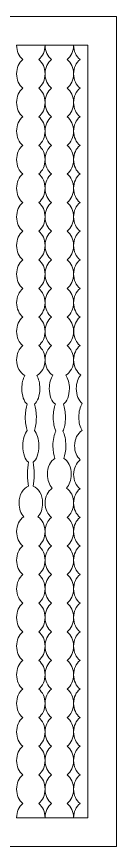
# Model space of a CAD drawing. Header units: inches. Extents: x 0 to 300, y 0 to 290.
# Drawn here: x 265 to 300, y 0 to 290 of the extents above; entities that cross this region are included whole.
import ezdxf

# ---------------------------------------------------------------- set-up
doc = ezdxf.new("R2010")
doc.units = ezdxf.units.IN
doc.header["$MEASUREMENT"] = 0
doc.layers.add('Layer 1', color=7, linetype='Continuous')

# ---------------------------------------------------------------- blocks, each defined once
blk = doc.blocks.new('block 3')
at = {"layer": 'Layer 1', "lineweight": 0}
blk.add_lwpolyline([(0, 290), (300, 290), (300, 0), (0, 0), (0, 290)], dxfattribs=at)
for points, knots in [([(267.24, 275), (265.89, 273.93), (265, 272.09), (265, 270), (265, 267.91), (265.89, 266.07), (267.24, 265), (265.89, 263.93), (265, 262.09), (265, 260), (265, 257.91), (265.89, 256.07), (267.24, 255), (265.89, 253.93), (265, 252.09), (265, 250), (265, 247.91), (265.89, 246.07), (267.24, 245), (265.89, 243.93), (265, 242.09), (265, 240), (265, 237.91), (265.89, 236.07), (267.24, 235), (265.89, 233.93), (265, 232.09), (265, 230), (265, 227.91), (265.89, 226.07), (267.24, 225), (265.89, 223.93), (265, 222.09), (265, 220), (265, 217.91), (265.89, 216.07), (267.24, 215), (265.89, 213.93), (265, 212.09), (265, 210), (265, 207.91), (265.89, 206.07), (267.24, 205), (265.89, 203.93), (265, 202.09), (265, 200), (265, 197.91), (265.89, 196.07), (267.24, 195), (265.9, 193.92), (265.02, 192.08), (265.02, 190), (265.02, 187.92), (265.9, 186.08), (267.24, 185), (265.89, 183.93), (265, 182.09), (265, 180), (265, 177.91), (265.89, 176.07), (267.24, 175), (265.89, 173.93), (265, 172.09), (265, 170), (265, 167.57), (266.2, 165.48), (267.93, 164.54), (267.26, 163.44), (266.84, 161.81), (266.84, 160), (266.84, 157.55), (267.61, 155.44), (268.72, 154.51), (268.31, 153.41), (268.06, 151.8), (268.06, 150), (268.06, 148.14), (268.33, 146.48), (268.76, 145.38), (267.84, 144.4), (267.21, 142.36), (267.21, 140), (267.21, 137.3), (268.04, 135.01), (269.19, 134.26), (268.97, 133.17), (268.84, 131.67), (268.84, 130), (268.84, 128.4), (268.96, 126.95), (269.16, 125.88), (267.28, 125.31), (265.86, 122.9), (265.86, 120), (265.86, 118.04), (266.51, 116.3), (267.51, 115.21), (266.01, 114.17), (265, 112.23), (265, 110), (265, 107.91), (265.89, 106.07), (267.24, 105), (265.89, 103.93), (265, 102.09), (265, 100), (265, 97.91), (265.89, 96.07), (267.24, 95), (265.9, 93.92), (265.02, 92.08), (265.02, 90), (265.02, 87.92), (265.9, 86.08), (267.24, 85), (265.89, 83.93), (265, 82.09), (265, 80), (265, 77.91), (265.89, 76.07), (267.24, 75), (265.89, 73.93), (265, 72.09), (265, 70), (265, 67.91), (265.89, 66.07), (267.24, 65), (265.89, 63.93), (265, 62.09), (265, 60), (265, 57.91), (265.89, 56.07), (267.24, 55), (265.89, 53.93), (265, 52.09), (265, 50), (265, 47.91), (265.89, 46.07), (267.24, 45), (265.89, 43.93), (265, 42.09), (265, 40), (265, 37.91), (265.89, 36.07), (267.24, 35), (265.89, 33.93), (265, 32.09), (265, 30), (265, 27.91), (265.89, 26.07), (267.24, 25), (265.89, 23.93), (265, 22.09), (265, 20), (265, 17.91), (265.89, 16.07), (267.24, 15), (265.89, 13.93), (265, 12.09), (265, 10), (265, 10), (275, 10), (275, 10), (275, 12.09), (274.11, 13.93), (272.76, 15), (274.11, 16.07), (275, 17.91), (275, 20), (275, 22.09), (274.11, 23.93), (272.76, 25), (274.11, 26.07), (275, 27.91), (275, 30), (275, 32.09), (274.11, 33.93), (272.76, 35), (274.11, 36.07), (275, 37.91), (275, 40), (275, 42.09), (274.11, 43.93), (272.76, 45), (274.11, 46.07), (275, 47.91), (275, 50), (275, 52.09), (274.11, 53.93), (272.76, 55), (274.11, 56.07), (275, 57.91), (275, 60), (275, 62.09), (274.11, 63.93), (272.76, 65), (274.11, 66.07), (275, 67.91), (275, 70), (275, 72.09), (274.11, 73.93), (272.76, 75), (274.11, 76.07), (275, 77.91), (275, 80), (275, 82.09), (274.11, 83.93), (272.76, 85), (274.1, 86.08), (274.98, 87.92), (274.98, 90), (274.98, 92.08), (274.1, 93.92), (272.76, 95), (274.11, 96.07), (275, 97.91), (275, 100), (275, 102.09), (274.11, 103.93), (272.76, 105), (274.11, 106.07), (275, 107.91), (275, 110), (275, 112.23), (273.99, 114.17), (272.49, 115.21), (273.49, 116.3), (274.14, 118.04), (274.14, 120), (274.14, 122.9), (272.72, 125.31), (270.84, 125.88), (271.04, 126.95), (271.16, 128.4), (271.16, 130), (271.16, 131.67), (271.03, 133.17), (270.81, 134.26), (271.96, 135.01), (272.79, 137.3), (272.79, 140), (272.79, 142.36), (272.16, 144.4), (271.24, 145.38), (271.67, 146.48), (271.94, 148.14), (271.94, 150), (271.94, 151.8), (271.69, 153.41), (271.28, 154.51), (272.39, 155.44), (273.16, 157.55), (273.16, 160), (273.16, 161.81), (272.74, 163.44), (272.07, 164.54), (273.8, 165.48), (275, 167.57), (275, 170), (275, 172.09), (274.11, 173.93), (272.76, 175), (274.11, 176.07), (275, 177.91), (275, 180), (275, 182.09), (274.11, 183.93), (272.76, 185), (274.1, 186.08), (274.98, 187.92), (274.98, 190), (274.98, 192.08), (274.1, 193.92), (272.76, 195), (274.11, 196.07), (275, 197.91), (275, 200), (275, 202.09), (274.11, 203.93), (272.76, 205), (274.11, 206.07), (275, 207.91), (275, 210), (275, 212.09), (274.11, 213.93), (272.76, 215), (274.11, 216.07), (275, 217.91), (275, 220), (275, 222.09), (274.11, 223.93), (272.76, 225), (274.11, 226.07), (275, 227.91), (275, 230), (275, 232.09), (274.11, 233.93), (272.76, 235), (274.11, 236.07), (275, 237.91), (275, 240), (275, 242.09), (274.11, 243.93), (272.76, 245), (274.11, 246.07), (275, 247.91), (275, 250), (275, 252.09), (274.11, 253.93), (272.76, 255), (274.11, 256.07), (275, 257.91), (275, 260), (275, 262.09), (274.11, 263.93), (272.76, 265), (274.11, 266.07), (275, 267.91), (275, 270), (275, 272.09), (274.11, 273.93), (272.76, 275), (274.11, 276.07), (275, 277.91), (275, 280), (275, 277.91), (275.89, 276.07), (277.24, 275), (275.89, 273.93), (275, 272.09), (275, 270), (275, 267.91), (275.89, 266.07), (277.24, 265), (275.89, 263.93), (275, 262.09), (275, 260), (275, 257.91), (275.89, 256.07), (277.24, 255), (275.89, 253.93), (275, 252.09), (275, 250), (275, 247.91), (275.89, 246.07), (277.24, 245), (275.89, 243.93), (275, 242.09), (275, 240), (275, 237.91), (275.89, 236.07), (277.24, 235), (275.89, 233.93), (275, 232.09), (275, 230), (275, 227.91), (275.89, 226.07), (277.24, 225), (275.89, 223.93), (275, 222.09), (275, 220), (275, 217.91), (275.89, 216.07), (277.24, 215), (275.89, 213.93), (275, 212.09), (275, 210), (275, 207.91), (275.89, 206.07), (277.24, 205), (275.89, 203.93), (275, 202.09), (275, 200), (275, 197.91), (275.89, 196.07), (277.24, 195), (275.89, 193.93), (275, 192.09), (275, 190), (275, 187.91), (275.89, 186.07), (277.24, 185), (275.89, 183.93), (275, 182.09), (275, 180), (275, 177.91), (275.89, 176.07), (277.24, 175), (275.89, 173.93), (275, 172.09), (275, 170), (275, 167.65), (276.12, 165.62), (277.76, 164.63), (276.98, 163.53), (276.47, 161.87), (276.47, 160), (276.47, 157.54), (277.35, 155.42), (278.59, 154.5), (278.15, 153.4), (277.87, 151.79), (277.87, 150), (277.87, 147.96), (278.23, 146.15), (278.79, 145.07), (278.15, 144.01), (277.73, 142.13), (277.73, 140), (277.73, 138.25), (278.01, 136.68), (278.46, 135.58), (276.91, 134.7), (275.82, 132.54), (275.82, 130), (275.82, 128.03), (276.48, 126.29), (277.49, 125.19), (276, 124.16), (275, 122.22), (275, 120), (275, 117.91), (275.89, 116.07), (277.24, 115), (275.9, 113.92), (275.02, 112.08), (275.02, 110), (275.02, 107.92), (275.9, 106.08), (277.24, 105), (275.89, 103.93), (275, 102.09), (275, 100), (275, 97.91), (275.89, 96.07), (277.24, 95), (275.89, 93.93), (275, 92.09), (275, 90), (275, 87.91), (275.89, 86.07), (277.24, 85), (275.89, 83.93), (275, 82.09), (275, 80), (275, 77.91), (275.89, 76.07), (277.24, 75), (275.89, 73.93), (275, 72.09), (275, 70), (275, 67.91), (275.89, 66.07), (277.24, 65), (275.89, 63.93), (275, 62.09), (275, 60), (275, 57.91), (275.89, 56.07), (277.24, 55), (275.89, 53.93), (275, 52.09), (275, 50), (275, 47.91), (275.89, 46.07), (277.24, 45), (275.89, 43.93), (275, 42.09), (275, 40), (275, 37.91), (275.89, 36.07), (277.24, 35), (275.89, 33.93), (275, 32.09), (275, 30), (275, 27.91), (275.89, 26.07), (277.24, 25), (275.89, 23.93), (275, 22.09), (275, 20), (275, 17.91), (275.89, 16.07), (277.24, 15), (275.89, 13.93), (275, 12.09), (275, 10), (275, 10), (285, 10), (285, 10), (285, 12.09), (284.11, 13.93), (282.76, 15), (284.11, 16.07), (285, 17.91), (285, 20), (285, 22.09), (284.11, 23.93), (282.76, 25), (284.11, 26.07), (285, 27.91), (285, 30), (285, 32.09), (284.11, 33.93), (282.76, 35), (284.11, 36.07), (285, 37.91), (285, 40), (285, 42.09), (284.11, 43.93), (282.76, 45), (284.11, 46.07), (285, 47.91), (285, 50), (285, 52.09), (284.11, 53.93), (282.76, 55), (284.11, 56.07), (285, 57.91), (285, 60), (285, 62.09), (284.11, 63.93), (282.76, 65), (284.11, 66.07), (285, 67.91), (285, 70), (285, 72.09), (284.11, 73.93), (282.76, 75), (284.11, 76.07), (285, 77.91), (285, 80), (285, 82.09), (284.11, 83.93), (282.76, 85), (284.11, 86.07), (285, 87.91), (285, 90), (285, 92.09), (284.11, 93.93), (282.76, 95), (284.11, 96.07), (285, 97.91), (285, 100), (285, 102.09), (284.11, 103.93), (282.76, 105), (284.1, 106.08), (284.98, 107.92), (284.98, 110), (284.98, 112.08), (284.1, 113.92), (282.76, 115), (284.11, 116.07), (285, 117.91), (285, 120), (285, 122.22), (284, 124.16), (282.51, 125.19), (283.52, 126.29), (284.18, 128.03), (284.18, 130), (284.18, 132.54), (283.09, 134.7), (281.54, 135.58), (281.99, 136.68), (282.27, 138.25), (282.27, 140), (282.27, 142.13), (281.85, 144.01), (281.21, 145.07), (281.77, 146.15), (282.13, 147.96), (282.13, 150), (282.13, 151.79), (281.85, 153.4), (281.41, 154.5), (282.65, 155.42), (283.53, 157.54), (283.53, 160), (283.53, 161.87), (283.02, 163.53), (282.24, 164.63), (283.88, 165.62), (285, 167.65), (285, 170), (285, 172.09), (284.11, 173.93), (282.76, 175), (284.11, 176.07), (285, 177.91), (285, 180), (285, 182.09), (284.11, 183.93), (282.76, 185), (284.11, 186.07), (285, 187.91), (285, 190), (285, 192.09), (284.11, 193.93), (282.76, 195), (284.11, 196.07), (285, 197.91), (285, 200), (285, 202.09), (284.11, 203.93), (282.76, 205), (284.11, 206.07), (285, 207.91), (285, 210), (285, 212.09), (284.11, 213.93), (282.76, 215), (284.11, 216.07), (285, 217.91), (285, 220), (285, 222.09), (284.11, 223.93), (282.76, 225), (284.11, 226.07), (285, 227.91), (285, 230), (285, 232.09), (284.11, 233.93), (282.76, 235), (284.11, 236.07), (285, 237.91), (285, 240), (285, 242.09), (284.11, 243.93), (282.76, 245), (284.11, 246.07), (285, 247.91), (285, 250), (285, 252.09), (284.11, 253.93), (282.76, 255), (284.11, 256.07), (285, 257.91), (285, 260), (285, 262.09), (284.11, 263.93), (282.76, 265), (284.11, 266.07), (285, 267.91), (285, 270), (285, 272.09), (284.11, 273.93), (282.76, 275), (284.11, 276.07), (285, 277.91), (285, 280), (285, 280), (265, 280), (265, 280), (265, 277.91), (265.89, 276.07), (267.24, 275), (267.24, 275), (267.24, 275), (267.24, 275)], [0, 0, 0, 0, 1, 1, 1, 2, 2, 2, 3, 3, 3, 4, 4, 4, 5, 5, 5, 6, 6, 6, 7, 7, 7, 8, 8, 8, 9, 9, 9, 10, 10, 10, 11, 11, 11, 12, 12, 12, 13, 13, 13, 14, 14, 14, 15, 15, 15, 16, 16, 16, 17, 17, 17, 18, 18, 18, 19, 19, 19, 20, 20, 20, 21, 21, 21, 22, 22, 22, 23, 23, 23, 24, 24, 24, 25, 25, 25, 26, 26, 26, 27, 27, 27, 28, 28, 28, 29, 29, 29, 30, 30, 30, 31, 31, 31, 32, 32, 32, 33, 33, 33, 34, 34, 34, 35, 35, 35, 36, 36, 36, 37, 37, 37, 38, 38, 38, 39, 39, 39, 40, 40, 40, 41, 41, 41, 42, 42, 42, 43, 43, 43, 44, 44, 44, 45, 45, 45, 46, 46, 46, 47, 47, 47, 48, 48, 48, 49, 49, 49, 50, 50, 50, 51, 51, 51, 52, 52, 52, 53, 53, 53, 54, 54, 54, 55, 55, 55, 56, 56, 56, 57, 57, 57, 58, 58, 58, 59, 59, 59, 60, 60, 60, 61, 61, 61, 62, 62, 62, 63, 63, 63, 64, 64, 64, 65, 65, 65, 66, 66, 66, 67, 67, 67, 68, 68, 68, 69, 69, 69, 70, 70, 70, 71, 71, 71, 72, 72, 72, 73, 73, 73, 74, 74, 74, 75, 75, 75, 76, 76, 76, 77, 77, 77, 78, 78, 78, 79, 79, 79, 80, 80, 80, 81, 81, 81, 82, 82, 82, 83, 83, 83, 84, 84, 84, 85, 85, 85, 86, 86, 86, 87, 87, 87, 88, 88, 88, 89, 89, 89, 90, 90, 90, 91, 91, 91, 92, 92, 92, 93, 93, 93, 94, 94, 94, 95, 95, 95, 96, 96, 96, 97, 97, 97, 98, 98, 98, 99, 99, 99, 100, 100, 100, 101, 101, 101, 102, 102, 102, 103, 103, 103, 104, 104, 104, 105, 105, 105, 106, 106, 106, 107, 107, 107, 108, 108, 108, 109, 109, 109, 110, 110, 110, 111, 111, 111, 112, 112, 112, 113, 113, 113, 114, 114, 114, 115, 115, 115, 116, 116, 116, 117, 117, 117, 118, 118, 118, 119, 119, 119, 120, 120, 120, 121, 121, 121, 122, 122, 122, 123, 123, 123, 124, 124, 124, 125, 125, 125, 126, 126, 126, 127, 127, 127, 128, 128, 128, 129, 129, 129, 130, 130, 130, 131, 131, 131, 132, 132, 132, 133, 133, 133, 134, 134, 134, 135, 135, 135, 136, 136, 136, 137, 137, 137, 138, 138, 138, 139, 139, 139, 140, 140, 140, 141, 141, 141, 142, 142, 142, 143, 143, 143, 144, 144, 144, 145, 145, 145, 146, 146, 146, 147, 147, 147, 148, 148, 148, 149, 149, 149, 150, 150, 150, 151, 151, 151, 152, 152, 152, 153, 153, 153, 154, 154, 154, 155, 155, 155, 156, 156, 156, 157, 157, 157, 158, 158, 158, 159, 159, 159, 160, 160, 160, 161, 161, 161, 162, 162, 162, 163, 163, 163, 164, 164, 164, 165, 165, 165, 166, 166, 166, 167, 167, 167, 168, 168, 168, 169, 169, 169, 170, 170, 170, 171, 171, 171, 172, 172, 172, 173, 173, 173, 174, 174, 174, 175, 175, 175, 176, 176, 176, 177, 177, 177, 178, 178, 178, 179, 179, 179, 180, 180, 180, 181, 181, 181, 182, 182, 182, 183, 183, 183, 184, 184, 184, 185, 185, 185, 186, 186, 186, 187, 187, 187, 188, 188, 188, 189, 189, 189, 190, 190, 190, 191, 191, 191, 192, 192, 192, 193, 193, 193, 194, 194, 194, 195, 195, 195, 196, 196, 196, 197, 197, 197, 198, 198, 198, 199, 199, 199, 200, 200, 200, 201, 201, 201, 202, 202, 202, 203, 203, 203, 204, 204, 204, 205, 205, 205, 206, 206, 206, 207, 207, 207, 208, 208, 208, 209, 209, 209, 210, 210, 210, 211, 211, 211, 212, 212, 212, 213, 213, 213, 214, 214, 214, 215, 215, 215, 216, 216, 216, 217, 217, 217, 218, 218, 218, 219, 219, 219, 220, 220, 220, 220]), ([(285, 280), (285, 277.91), (285.89, 276.07), (287.24, 275), (285.89, 273.93), (285, 272.09), (285, 270), (285, 267.91), (285.89, 266.07), (287.24, 265), (285.89, 263.93), (285, 262.09), (285, 260), (285, 257.91), (285.89, 256.07), (287.24, 255), (285.89, 253.93), (285, 252.09), (285, 250), (285, 247.91), (285.89, 246.07), (287.24, 245), (285.89, 243.93), (285, 242.09), (285, 240), (285, 237.91), (285.89, 236.07), (287.24, 235), (285.89, 233.93), (285, 232.09), (285, 230), (285, 227.91), (285.89, 226.07), (287.24, 225), (285.89, 223.93), (285, 222.09), (285, 220), (285, 217.91), (285.89, 216.07), (287.24, 215), (285.89, 213.93), (285, 212.09), (285, 210), (285, 207.91), (285.89, 206.07), (287.24, 205), (285.89, 203.93), (285, 202.09), (285, 200), (285, 197.91), (285.89, 196.07), (287.24, 195), (285.89, 193.93), (285, 192.09), (285, 190), (285, 187.91), (285.89, 186.07), (287.24, 185), (285.9, 183.92), (285.02, 182.08), (285.02, 180), (285.02, 177.92), (285.9, 176.08), (287.24, 175), (285.89, 173.93), (285, 172.09), (285, 170), (285, 167.76), (286.02, 165.81), (287.54, 164.78), (286.56, 163.68), (285.93, 161.95), (285.93, 160), (285.93, 157.73), (286.78, 155.76), (288.04, 154.74), (287.29, 153.64), (286.8, 151.93), (286.8, 150), (286.8, 148.15), (287.25, 146.49), (287.95, 145.39), (286.4, 144.42), (285.33, 142.37), (285.33, 140), (285.33, 137.96), (286.12, 136.16), (287.33, 135.08), (285.93, 134.01), (285, 132.14), (285, 130), (285, 127.91), (285.89, 126.07), (287.24, 125), (285.89, 123.93), (285, 122.09), (285, 120), (285, 117.91), (285.89, 116.07), (287.24, 115), (285.89, 113.93), (285, 112.09), (285, 110), (285, 107.91), (285.89, 106.07), (287.24, 105), (285.89, 103.93), (285, 102.09), (285, 100), (285, 97.91), (285.89, 96.07), (287.24, 95), (285.89, 93.93), (285, 92.09), (285, 90), (285, 87.91), (285.89, 86.07), (287.24, 85), (285.89, 83.93), (285, 82.09), (285, 80), (285, 77.91), (285.89, 76.07), (287.24, 75), (285.89, 73.93), (285, 72.09), (285, 70), (285, 67.91), (285.89, 66.07), (287.24, 65), (285.89, 63.93), (285, 62.09), (285, 60), (285, 57.91), (285.89, 56.07), (287.24, 55), (285.89, 53.93), (285, 52.09), (285, 50), (285, 47.91), (285.89, 46.07), (287.24, 45), (285.89, 43.93), (285, 42.09), (285, 40), (285, 37.91), (285.89, 36.07), (287.24, 35), (285.89, 33.93), (285, 32.09), (285, 30), (285, 27.91), (285.89, 26.07), (287.24, 25), (285.89, 23.93), (285, 22.09), (285, 20), (285, 17.91), (285.89, 16.07), (287.24, 15), (285.89, 13.93), (285, 12.09), (285, 10), (285, 10), (290, 10), (290, 10), (290, 10), (290, 280), (290, 280), (290, 280), (285, 280), (285, 280)], [0, 0, 0, 0, 1, 1, 1, 2, 2, 2, 3, 3, 3, 4, 4, 4, 5, 5, 5, 6, 6, 6, 7, 7, 7, 8, 8, 8, 9, 9, 9, 10, 10, 10, 11, 11, 11, 12, 12, 12, 13, 13, 13, 14, 14, 14, 15, 15, 15, 16, 16, 16, 17, 17, 17, 18, 18, 18, 19, 19, 19, 20, 20, 20, 21, 21, 21, 22, 22, 22, 23, 23, 23, 24, 24, 24, 25, 25, 25, 26, 26, 26, 27, 27, 27, 28, 28, 28, 29, 29, 29, 30, 30, 30, 31, 31, 31, 32, 32, 32, 33, 33, 33, 34, 34, 34, 35, 35, 35, 36, 36, 36, 37, 37, 37, 38, 38, 38, 39, 39, 39, 40, 40, 40, 41, 41, 41, 42, 42, 42, 43, 43, 43, 44, 44, 44, 45, 45, 45, 46, 46, 46, 47, 47, 47, 48, 48, 48, 49, 49, 49, 50, 50, 50, 51, 51, 51, 52, 52, 52, 53, 53, 53, 54, 54, 54, 55, 55, 55, 56, 56, 56, 57, 57, 57, 57])]:
    blk.add_open_spline(points, degree=3, knots=knots, dxfattribs=at)
blk = doc.blocks.new('block 2')
at = {"layer": 'Layer 1'}
blk.add_blockref('block 3', (0, 0), dxfattribs=at)

msp = doc.modelspace()

# ---------------------------------------------------------------- block references
at = {"layer": 'Layer 1'}
msp.add_blockref('block 2', (0, 0), dxfattribs=at)

doc.saveas('drawing.dxf')
